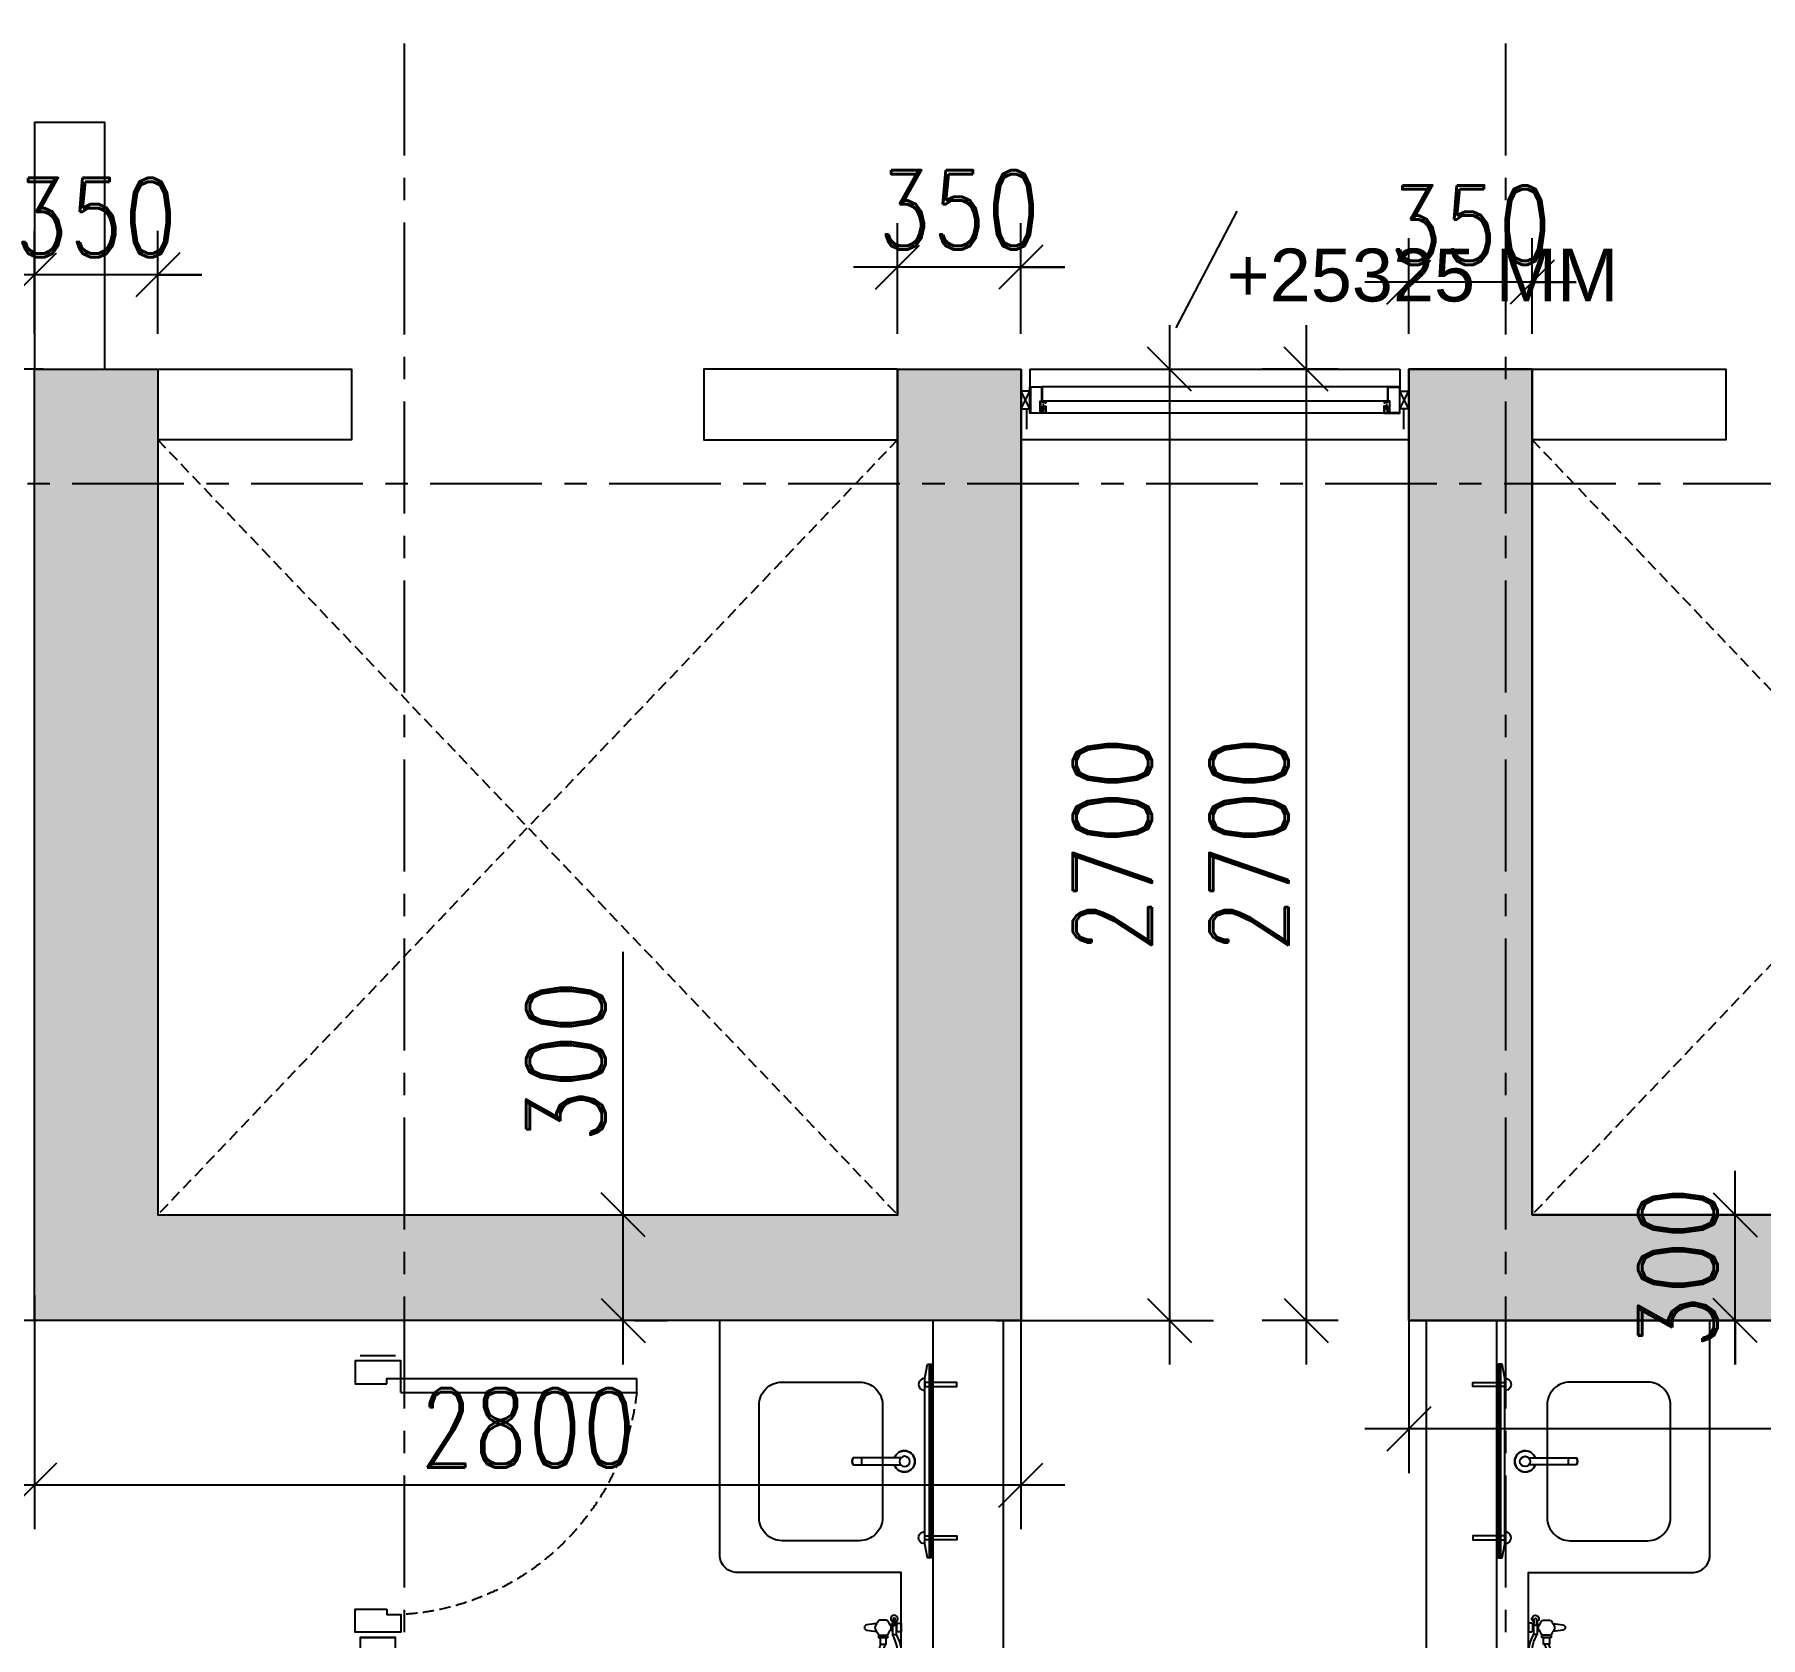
# Model space of a CAD drawing. Header units: millimetres. Extents: x 2061841 to 105821645, y -77612 to 48520811.
# Drawn here: x 105433097 to 105437996, y 48483101 to 48487650 of the extents above; entities that cross this region are included whole.
import ezdxf

# ---------------------------------------------------------------- set-up
doc = ezdxf.new("R2010")
doc.units = ezdxf.units.MM
doc.header["$LTSCALE"] = 10
doc.header["$MEASUREMENT"] = 0
doc.linetypes.add('xa_type A_Seventh floor plan$0$HIDDEN2', pattern=[4.7625, 3.175, -1.5875])
doc.linetypes.add('XR_type A_TYP_GRID$0$CENTER', pattern=[50.8, 31.75, -6.35, 6.35, -6.35])
for name, color, linetype in [('AS-COLS', 2, 'Continuous'), ('DIM', 8, 'Continuous'), ('S-OPENING', 6, 'Continuous'), ('xa_type A_Seventh floor plan$0$A-ANNO-SYMB', 215, 'Continuous'), ('xa_type A_Seventh floor plan$0$A-DOOR', 6, 'Continuous'), ('xa_type A_Seventh floor plan$0$A-ELEV-HIDN', 54, 'xa_type A_Seventh floor plan$0$HIDDEN2'), ('xa_type A_Seventh floor plan$0$A-GLAZ-FRAM', 74, 'Continuous'), ('xa_type A_Seventh floor plan$0$A-WALL', 3, 'Continuous'), ('xa_type A_Seventh floor plan$0$A-WALL-CILL', 140, 'Continuous'), ('xa_type A_Seventh floor plan$0$A-WALL-FNSH', 8, 'Continuous'), ('xa_type A_Seventh floor plan$0$AP-SANR-FIXT', 74, 'Continuous'), ('xa_type A_Seventh floor plan$0$AS-COLS', 2, 'Continuous'), ('xa_type A_Seventh floor plan$0$xb_type d_second fl_typ_fl$0$A-DOOR', 8, 'Continuous'), ('xa_type A_Seventh floor plan$0$xb_type d_second fl_typ_fl$0$A-WALL', 8, 'Continuous'), ('xa_type A_Seventh floor plan$0$xr_TDT02_Toilet_01_settingout$0$A-ELEV-FINE', 8, 'Continuous'), ('xa_type A_Seventh floor plan$0$xr_TDT02_Toilet_01_settingout$0$A-FLOR-LEVL', 200, 'Continuous'), ('XR_type A_TYP_COL$0$AS-COLS', 2, 'Continuous'), ('XR_type A_TYP_COL$0$AS-COLS-PATT', 253, 'Continuous'), ('XR_type A_TYP_GRID$0$AS-GRID', 24, 'XR_type A_TYP_GRID$0$CENTER')]:
    doc.layers.add(name, color=color, linetype=linetype)
doc.layers.add('S-STRCOL HATCH', color=33, linetype='Continuous', lineweight=9)
doc.layers.add('xa_type A_Seventh floor plan$0$A-SYMB_2', color=7, linetype='Continuous', true_color=0x0000fa)
doc.styles.add('200', font='romand.shx', dxfattribs={"width": 0.8, "height": 225})
doc.styles.add('xa_type A_Seventh floor plan$0$xr_building levels_Tower-A$0$Century', font='swiss.ttf')
doc.dimstyles.new('GR1', dxfattribs={"dimtxt": 225, "dimasz": 125, "dimexe": 125, "dimexo": 100, "dimgap": 50, "dimtad": 1, "dimdec": 0, "dimzin": 3, "dimdsep": 46, "dimtxsty": '200', "dimblk1": 'OBLIQUE', "dimblk2": 'OBLIQUE', "dimsah": 1, "dimcen": 0.0625, "dimdle": 125, "dimclrd": 3, "dimclre": 3, "dimclrt": 2, "dimadec": 0, "dimazin": 0, "dimtfac": 1, "dimtdec": 0, "dimtix": 1, "dimtmove": 0, "dimatfit": 3, "dimfxl": 1, "dimtolj": 1, "dimtzin": 0, "dimarcsym": 0})

# ---------------------------------------------------------------- blocks, each defined once
blk = doc.blocks.new('xa_type A_Seventh floor plan$0$xb_type d_second fl_typ_fl$0$Door frame 100wall')
blk.add_lwpolyline([(-80, 75), (-65, 75), (-65, 115), (-15, 115), (-15, -15), (-80, -15)], close=True)
at = {"layer": 'xa_type A_Seventh floor plan$0$xb_type d_second fl_typ_fl$0$A-WALL'}
blk.add_line((0, 0), (0, 100), dxfattribs=at)
blk = doc.blocks.new('xa_type A_Seventh floor plan$0$xb_type d_second fl_typ_fl$0$toilet door')
at = {"layer": 'xa_type A_Seventh floor plan$0$A-ELEV-HIDN'}
blk.add_arc((-1763.3, 7052.9), 711.1, 96.4703, 177.0071, dxfattribs=at)
at = {"layer": 'xa_type A_Seventh floor plan$0$xb_type d_second fl_typ_fl$0$A-DOOR'}
for p, q in [((-1843.4, 7090), (-1843.4, 7759.4)), ((-1843.4, 7759.4), (-1803.4, 7759.4)), ((-1803.4, 7090), (-1803.4, 7759.4)), ((-1843.4, 7090), (-1803.4, 7090))]:
    blk.add_line(p, q, dxfattribs=at)
at = {"layer": 'xa_type A_Seventh floor plan$0$xb_type d_second fl_typ_fl$0$A-DOOR', "xscale": -1}
blk.add_blockref('xa_type A_Seventh floor plan$0$xb_type d_second fl_typ_fl$0$Door frame 100wall', (-2538.4, 6975), dxfattribs=at)
at = {"layer": 'xa_type A_Seventh floor plan$0$xb_type d_second fl_typ_fl$0$A-DOOR'}
blk.add_blockref('xa_type A_Seventh floor plan$0$xb_type d_second fl_typ_fl$0$Door frame 100wall', (-1738.4, 6975), dxfattribs=at)
blk = doc.blocks.new('xa_type A_Seventh floor plan$0$Win clip')
for points in [[(14, 1.1), (14, 9), (17.6, 9), (17.6, 7.8), (18.8, 7.8), (18.8, 9), (20, 9), (20, 10.2), (0, 10.2), (0, 0), (3.4, 0), (3.4, -1.2), (2, -1.2), (2, -2.4), (4.6, -2.4), (4.6, 0), (16.8, 0), (16.8, -1.2), (15.4, -1.2), (15.4, -2.4), (18, -2.4), (18, 1.1)], [(1.2, 9), (12.7, 9), (12.7, 1.1), (1.2, 1.1)]]:
    blk.add_lwpolyline(points, close=True)
at = {"layer": 'Defpoints'}
blk.add_line((28, 2.7), (22, 2.7), dxfattribs=at)
blk = doc.blocks.new('*U310')
for p, q in [((70.2, 100), (1040, 100)), ((70.4, 65.3), (1040.2, 65.3)), ((60, 25), (1040, 25))]:
    blk.add_line(p, q)
at = {"color": 251}
for p, q in [((0, 87.5), (25, 87.5)), ((25, 87.5), (0, 37.5)), ((0, 87.5), (25, 37.5)), ((1100, 87.5), (1075, 87.5)), ((1075, 87.5), (1100, 37.5)), ((1100, 87.5), (1075, 37.5)), ((25, 37.5), (0, 37.5)), ((1075, 37.5), (1100, 37.5))]:
    blk.add_line(p, q, dxfattribs=at)
for points in [[(62.5, 70), (62.5, 66.5), (55, 66.5), (55, 85.2), (58.8, 85.2), (58.8, 83.6), (60, 83.6), (60, 88.3), (58.8, 88.3), (58.8, 86.6), (55, 86.6), (55, 98.7), (58.8, 98.7), (58.8, 97), (60, 97), (60, 100), (25, 100), (25, 25), (60, 25), (60, 65.3), (70, 65.3), (70, 70)], [(1037.5, 70), (1037.5, 66.5), (1045, 66.5), (1045, 85.2), (1041.2, 85.2), (1041.2, 83.6), (1040, 83.6), (1040, 88.3), (1041.2, 88.3), (1041.2, 86.6), (1045, 86.6), (1045, 98.7), (1041.2, 98.7), (1041.2, 97), (1040, 97), (1040, 100), (1075, 100), (1075, 25), (1040, 25), (1040, 65.3), (1030, 65.3), (1030, 70)], [(69, 69), (67.8, 69), (67.8, 70), (70, 70), (67.8, 70), (67.8, 69), (69, 69), (69, 66.5), (63.5, 66.5), (63.5, 69)], [(1031, 69), (1032.2, 69), (1032.2, 70), (1030, 70), (1032.2, 70), (1032.2, 69), (1031, 69), (1031, 66.5), (1036.5, 66.5), (1036.5, 69)]]:
    blk.add_lwpolyline(points)
for points in [[(58.8, 26.2), (26.2, 26.2), (26.2, 98.8), (53.8, 98.8), (53.8, 65.3), (58.8, 65.3)], [(1041.2, 26.2), (1073.8, 26.2), (1073.8, 98.8), (1046.2, 98.8), (1046.2, 65.3), (1041.2, 65.3)], [(64.7, 80), (64.7, 79), (63.5, 79), (64.7, 79), (64.7, 80), (62.5, 80)], [(1035.3, 80), (1035.3, 79), (1036.5, 79), (1035.3, 79), (1035.3, 80), (1037.5, 80)]]:
    blk.add_lwpolyline(points, close=True)
at = {"layer": 'xa_type A_Seventh floor plan$0$A-WALL-CILL'}
blk.add_line((1075, -25), (25, -25), dxfattribs=at)
blk.add_lwpolyline([(0, 145), (0, 175), (1100, 175), (1100, 145)], dxfattribs=at)
at = {"layer": 'xa_type A_Seventh floor plan$0$A-WALL-FNSH'}
for p, q in [((14.8, 87.5), (14.8, 145)), ((1085.2, 87.5), (1085.2, 145)), ((25, -25), (25, 35)), ((1075, -25), (1075, 35))]:
    blk.add_line(p, q, dxfattribs=at)
at = {"rotation": 270}
blk.add_blockref('xa_type A_Seventh floor plan$0$Win clip', (60, 100), dxfattribs=at)
at = {"xscale": -1, "rotation": 90}
blk.add_blockref('xa_type A_Seventh floor plan$0$Win clip', (1040, 100), dxfattribs=at)
blk = doc.blocks.new('xa_type A_Seventh floor plan$0$xr_TDT02_Toilet_01_settingout$0$wc')
at = {"layer": 'xa_type A_Seventh floor plan$0$AP-SANR-FIXT', "ltscale": 0.2}
for p, q in [((20461.6, 4689.7), (20497.7, 4689.7)), ((20461.7, 4678.8), (20497.7, 4678.8)), ((20486.6, 4691.9), (20469.3, 4691.9)), ((20469.3, 4678.8), (20469.3, 4671.7)), ((20486.6, 4678.8), (20486.6, 4672.2)), ((20740, 4462.3), (20740, 4536.7)), ((20741.2, 4537.9), (20815.6, 4537.9)), ((20816.8, 4536.7), (20816.8, 4462.3))]:
    blk.add_line(p, q, dxfattribs=at)
for points in [[(20469.3, 4689.7), (20469.3, 4691.9), (20465.8, 4695.5), (20465.8, 4703.5), (20490.1, 4703.5), (20490.1, 4695.5), (20486.6, 4691.9), (20486.6, 4689.7)], [(20497.2, 4639.2), (20506.1, 4639.2), (20506.1, 4665.8), (20497.2, 4665.8)]]:
    blk.add_lwpolyline(points, dxfattribs=at)
for points in [[(20525, 4659.1, 0.260106), (20587.7, 4657.6, 0.770876), (20584, 4691, 0.197727), (20497.7, 4678.8), (20497.7, 4689.7, -0.200316), (20586.3, 4699.5, -0.713234), (20592, 4647.6, -0.235015), (20525, 4646.8)], [(20467.4, 4634.4, 0.031577), (20470.4, 4606.4, 0.908601), (20485.5, 4606.4, 0.031024), (20488.5, 4633.9)]]:
    blk.add_lwpolyline(points, format="xyb", dxfattribs=at)
for points in [[(20471.3, 4681, 0.336902), (20471.3, 4687.4), (20453.3, 4687.4, 0.507062), (20453.3, 4681)], [(20457.1, 4643.7, 0.066607), (20460.1, 4638.4, -0.017063), (20475.3, 4629.7, 0.066607), (20481.4, 4629.7, -0.017063), (20496.6, 4638.4, 0.066607), (20499.7, 4643.7, -0.017063), (20499.7, 4661.3, 0.066607), (20496.6, 4666.6, -0.017063), (20481.4, 4675.3, 0.066607), (20475.3, 4675.3, -0.017063), (20460.1, 4666.6, 0.066607), (20457.1, 4661.3, -0.017063)]]:
    blk.add_lwpolyline(points, format="xyb", close=True, dxfattribs=at)
blk.add_lwpolyline([(20506.1, 4643.9), (20525, 4643.9), (20525, 4661.1), (20506.1, 4661.1)], close=True, dxfattribs=at)
for centre, radius, start, end in [((20411.1, 4679.4), 208.8, 338.0884, 6.7012), ((21291.6, 4686.1), 351.1, 177.1212, 195.1481), ((20453.3, 4684.2), 9.98, 18.8114, 341.3896), ((20776.2, 4470), 216, 35.1758, 142.488), ((21075.2, 4500.6), 481, 167.8985, 184.8456), ((20775.6, 4450.6), 144.6, 8.367, 173.1296), ((20541.5, 4502.1), 421.4, 354.2574, 12.6405), ((20815.6, 4536.7), 1.26, 0, 90), ((21011.6, 4496.9), 417.4, 185.0763, 222.3), ((20901.7, 4455.1), 270, 177.2824, 230.2951), ((20778.4, 4457.7), 38.7, 173.1877, 6.8123), ((20601, 4472.2), 317.7, 314.8694, 359.9106), ((20528.1, 4501.3), 434.7, 318.9211, 354.5507), ((20780, 4451.5), 247.7, 251.889, 287.8168), ((20778.1, 4490.2), 247.7, 258.6146, 280.9392)]:
    blk.add_arc(centre, radius, start, end, dxfattribs=at)
blk.add_rational_spline([(21005.4, 4703.3), (21005.4, 4679), (21005.4, 4654.7), (21005.4, 4646.2), (21005.4, 4637.7), (21078.3, 4622.9), (21151.3, 4637.6), (21151.3, 4646.1), (21151.3, 4654.6), (21151.3, 4678.9), (21151.3, 4703.3)], [1, 1, 1, 1, 1, 0.980198019802, 1, 1, 1, 1, 1], degree=2, knots=[0, 0, 0, 1, 1, 2, 2, 2.398675, 2.398675, 3.398675, 3.398675, 4.398675, 4.398675, 4.398675], dxfattribs=at)
at = {"layer": 'xa_type A_Seventh floor plan$0$AP-SANR-FIXT'}
blk.add_rational_spline([(21151.3, 4703.3), (21078.4, 4703.3), (21005.4, 4703.3), (21005.4, 4679), (21005.4, 4654.7), (21005.4, 4646.2), (21005.4, 4637.7), (21078.3, 4622.9), (21151.3, 4637.6), (21151.3, 4646.1), (21151.3, 4654.6), (21151.3, 4678.9), (21151.3, 4703.3)], [1, 1, 1, 1, 1, 1, 1, 0.980198019802, 1, 1, 1, 1, 1], degree=2, knots=[0, 0, 0, 1, 1, 2, 2, 3, 3, 3.398675, 3.398675, 4.398675, 4.398675, 5.398675, 5.398675, 5.398675], dxfattribs=at)
blk = doc.blocks.new('xa_type A_Seventh floor plan$0$xr_TDT02_Toilet_01_settingout$0$BASIN 600')
at = {"layer": 'xa_type A_Seventh floor plan$0$AP-SANR-FIXT', "ltscale": 0.2}
for p, q in [((28918.9, 6319.8), (29054.1, 6319.8)), ((28942.3, 6300.2), (28942.3, 6319.8)), ((29054.1, 6300.2), (28918.9, 6300.2))]:
    blk.add_line(p, q, dxfattribs=at)
at = {"layer": 'xa_type A_Seventh floor plan$0$AP-SANR-FIXT'}
for points in [[(29130, 6034), (29140, 6034), (29140, 6584), (29130, 6584), (29122, 6544), (29122, 6074), (29130, 6034)], [(29134, 6034), (29134, 6584)]]:
    blk.add_lwpolyline(points, dxfattribs=at)
at = {"layer": 'xa_type A_Seventh floor plan$0$AP-SANR-FIXT', "ltscale": 0.2}
blk.add_lwpolyline([(29002, 6319.8), (29002, 6470, 0.414214), (28937, 6535), (28717, 6535, 0.414214), (28652, 6470), (28652, 6150, 0.414214), (28717, 6085), (28937, 6085, 0.414214), (29002, 6150), (29002, 6300.2)], format="xyb", dxfattribs=at)
at = {"layer": 'xa_type A_Seventh floor plan$0$AP-SANR-FIXT'}
for points in [[(29002, 6300.2), (29002, 6470, 0.414214), (28937, 6535), (28717, 6535, 0.414214), (28652, 6470), (28652, 6150, 0.414214), (28717, 6085), (28937, 6085, 0.414214), (29002, 6150), (29002, 6300.2)], [(29122, 6544, -43.793788), (29122, 6544, 1.000509), (29122, 6509.2, -0.95535)], [(29122, 6074, 43.793788), (29122, 6074, -1.000509), (29122, 6108.8, 0.95535)]]:
    blk.add_lwpolyline(points, format="xyb", dxfattribs=at)
at = {"layer": 'xa_type A_Seventh floor plan$0$AP-SANR-FIXT', "elevation": 0}
for points in [[(29122, 6532.2), (29122, 6520.9), (29213, 6520.9), (29213, 6532.2)], [(29122, 6085.8), (29122, 6097.1), (29212.9, 6097.1), (29212.9, 6085.8)]]:
    blk.add_lwpolyline(points, close=True, dxfattribs=at)
at = {"layer": 'xa_type A_Seventh floor plan$0$AP-SANR-FIXT'}
blk.add_lwpolyline([(28918.9, 6319.8), (29035.6, 6319.8, -5.974225), (29035.6, 6300.2), (28918.9, 6300.2, -0.260855)], format="xyb", close=True, dxfattribs=at)
blk.add_circle((29064.8, 6310), 14.5, dxfattribs=at)
at = {"layer": 'xa_type A_Seventh floor plan$0$AP-SANR-FIXT', "ltscale": 0.2}
for centre, radius, start, end in [((28936.3, 6310), 20, 150.7599, 209.2401), ((29064, 6310), 30, 198.9249, 161.0751)]:
    blk.add_arc(centre, radius, start, end, dxfattribs=at)
blk = doc.blocks.new('_Oblique')
at = {"color": 0, "linetype": 'ByBlock', "lineweight": -2}
blk.add_line((-0.5, -0.5), (0.5, 0.5), dxfattribs=at)
blk = doc.blocks.new('*D377')
at = {"layer": 'Defpoints', "color": 0, "transparency": 16777216}
for p in [(16845.1, 5521.3), (14045.1, 5439.2), (14045.1, 4802.4)]:
    blk.add_point(p, dxfattribs=at)
at = {"layer": 'DIM', "color": 3, "lineweight": -2, "transparency": 16777216}
for p, q in [((16845.1, 5421.3), (16845.1, 4677.4)), ((14045.1, 5339.2), (14045.1, 4677.4)), ((16970.1, 4802.4), (13920.1, 4802.4))]:
    blk.add_line(p, q, dxfattribs=at)
at = {"layer": 'DIM', "color": 3, "linetype": 'ByBlock', "lineweight": -2, "transparency": 16777216, "xscale": 125, "yscale": 125, "zscale": 125, "rotation": 180}
blk.add_blockref('_Oblique', (14045.1, 4802.4), dxfattribs=at)
at = {"layer": 'DIM', "color": 3, "linetype": 'ByBlock', "lineweight": -2, "transparency": 16777216, "xscale": 125, "yscale": 125, "zscale": 125}
blk.add_blockref('_Oblique', (16845.1, 4802.4), dxfattribs=at)
at = {"layer": 'DIM', "color": 2, "transparency": 16777216, "insert": (15445.1, 4964.9), "char_height": 225, "attachment_point": 5, "style": '200'}
blk.add_mtext('\\A1;2800', dxfattribs=at)
blk = doc.blocks.new('*D378')
at = {"layer": 'Defpoints', "color": 0, "transparency": 16777216}
for p in [(13944.5, 7810.5), (13754.3, 5110.5), (13944.5, 5110.5)]:
    blk.add_point(p, dxfattribs=at)
at = {"layer": 'DIM', "color": 3, "lineweight": -2, "transparency": 16777216}
for p, q in [((13754.3, 7935.5), (13754.3, 4985.5)), ((13844.5, 7810.5), (13629.3, 7810.5)), ((13844.5, 5110.5), (13629.3, 5110.5))]:
    blk.add_line(p, q, dxfattribs=at)
at = {"layer": 'DIM', "color": 3, "linetype": 'ByBlock', "lineweight": -2, "transparency": 16777216, "xscale": 125, "yscale": 125, "zscale": 125}
for p, rotation in [((13754.3, 7810.5), 90), ((13754.3, 5110.5), 270)]:
    blk.add_blockref('_Oblique', p, dxfattribs=dict(at, rotation=rotation))
at = {"layer": 'DIM', "color": 2, "transparency": 16777216, "insert": (13591.8, 6460.5), "char_height": 225, "attachment_point": 5, "rotation": 90, "style": '200'}
blk.add_mtext('\\A1;2700', dxfattribs=at)
blk = doc.blocks.new('*D379')
at = {"layer": 'Defpoints', "color": 0, "transparency": 16777216}
for p in [(14045.1, 8056.9), (14045.1, 7810.5), (14395.1, 7810.5)]:
    blk.add_point(p, dxfattribs=at)
at = {"layer": 'DIM', "color": 3, "lineweight": -2, "transparency": 16777216}
for p, q in [((14045.1, 7910.5), (14045.1, 8181.9)), ((14395.1, 7910.5), (14395.1, 8181.9)), ((14520.1, 8056.9), (13920.1, 8056.9)), ((14045.1, 8056.9), (13920.1, 8056.9)), ((14395.1, 8056.9), (14520.1, 8056.9))]:
    blk.add_line(p, q, dxfattribs=at)
at = {"layer": 'DIM', "color": 3, "linetype": 'ByBlock', "lineweight": -2, "transparency": 16777216, "xscale": 125, "yscale": 125, "zscale": 125}
blk.add_blockref('_Oblique', (14045.1, 8056.9), dxfattribs=at)
at = {"layer": 'DIM', "color": 3, "linetype": 'ByBlock', "lineweight": -2, "transparency": 16777216, "xscale": 125, "yscale": 125, "zscale": 125, "rotation": 180}
blk.add_blockref('_Oblique', (14395.1, 8056.9), dxfattribs=at)
at = {"layer": 'DIM', "color": 2, "transparency": 16777216, "insert": (14220.1, 8219.4), "char_height": 225, "attachment_point": 5, "style": '200'}
blk.add_mtext('\\A1;350', dxfattribs=at)
blk = doc.blocks.new('*D380')
at = {"layer": 'Defpoints', "color": 0, "transparency": 16777216}
for p in [(12594.5, 8099.8), (12594.5, 7810.5), (12944.5, 7810.5)]:
    blk.add_point(p, dxfattribs=at)
at = {"layer": 'DIM', "color": 3, "lineweight": -2, "transparency": 16777216}
for p, q in [((12594.5, 7910.5), (12594.5, 8224.8)), ((12944.5, 7910.5), (12944.5, 8224.8)), ((13069.5, 8099.8), (12469.5, 8099.8)), ((12594.5, 8099.8), (12469.5, 8099.8)), ((12944.5, 8099.8), (13069.5, 8099.8))]:
    blk.add_line(p, q, dxfattribs=at)
at = {"layer": 'DIM', "color": 3, "linetype": 'ByBlock', "lineweight": -2, "transparency": 16777216, "xscale": 125, "yscale": 125, "zscale": 125}
blk.add_blockref('_Oblique', (12594.5, 8099.8), dxfattribs=at)
at = {"layer": 'DIM', "color": 3, "linetype": 'ByBlock', "lineweight": -2, "transparency": 16777216, "xscale": 125, "yscale": 125, "zscale": 125, "rotation": 180}
blk.add_blockref('_Oblique', (12944.5, 8099.8), dxfattribs=at)
at = {"layer": 'DIM', "color": 2, "transparency": 16777216, "insert": (12769.5, 8262.3), "char_height": 225, "attachment_point": 5, "style": '200'}
blk.add_mtext('\\A1;350', dxfattribs=at)
blk = doc.blocks.new('*D381')
at = {"layer": 'Defpoints', "color": 0, "transparency": 16777216}
for p in [(12944.5, 7810.5), (12774.1, 5110.5), (13366.4, 5110.5)]:
    blk.add_point(p, dxfattribs=at)
at = {"layer": 'DIM', "color": 3, "lineweight": -2, "transparency": 16777216}
for p, q in [((13366.4, 7935.5), (13366.4, 4985.5)), ((13044.5, 7810.5), (13491.4, 7810.5)), ((12874.1, 5110.5), (13491.4, 5110.5))]:
    blk.add_line(p, q, dxfattribs=at)
at = {"layer": 'DIM', "color": 3, "linetype": 'ByBlock', "lineweight": -2, "transparency": 16777216, "xscale": 125, "yscale": 125, "zscale": 125}
for p, rotation in [((13366.4, 7810.5), 90), ((13366.4, 5110.5), 270)]:
    blk.add_blockref('_Oblique', p, dxfattribs=dict(at, rotation=rotation))
at = {"layer": 'DIM', "color": 2, "transparency": 16777216, "insert": (13203.9, 6460.5), "char_height": 225, "attachment_point": 5, "rotation": 90, "style": '200'}
blk.add_mtext('\\A1;2700', dxfattribs=at)
blk = doc.blocks.new('*D382')
at = {"layer": 'Defpoints', "color": 0, "transparency": 16777216}
for p in [(10144.5, 8078.2), (10144.5, 7810.5), (10494.5, 7810.5)]:
    blk.add_point(p, dxfattribs=at)
at = {"layer": 'DIM', "color": 3, "lineweight": -2, "transparency": 16777216}
for p, q in [((10144.5, 7910.5), (10144.5, 8203.2)), ((10494.5, 7910.5), (10494.5, 8203.2)), ((10619.5, 8078.2), (10019.5, 8078.2)), ((10144.5, 8078.2), (10019.5, 8078.2)), ((10494.5, 8078.2), (10619.5, 8078.2))]:
    blk.add_line(p, q, dxfattribs=at)
at = {"layer": 'DIM', "color": 3, "linetype": 'ByBlock', "lineweight": -2, "transparency": 16777216, "xscale": 125, "yscale": 125, "zscale": 125}
blk.add_blockref('_Oblique', (10144.5, 8078.2), dxfattribs=at)
at = {"layer": 'DIM', "color": 3, "linetype": 'ByBlock', "lineweight": -2, "transparency": 16777216, "xscale": 125, "yscale": 125, "zscale": 125, "rotation": 180}
blk.add_blockref('_Oblique', (10494.5, 8078.2), dxfattribs=at)
at = {"layer": 'DIM', "color": 2, "transparency": 16777216, "insert": (10319.5, 8240.7), "char_height": 225, "attachment_point": 5, "style": '200'}
blk.add_mtext('\\A1;350', dxfattribs=at)
blk = doc.blocks.new('*D383')
at = {"layer": 'Defpoints', "color": 0, "transparency": 16777216}
for p in [(10269.5, 7810.5), (9824.7, 5110.5), (10348.8, 5110.5)]:
    blk.add_point(p, dxfattribs=at)
at = {"layer": 'DIM', "color": 3, "lineweight": -2, "transparency": 16777216}
for p, q in [((9824.7, 7935.5), (9824.7, 4985.5)), ((10169.5, 7810.5), (9699.7, 7810.5)), ((10248.8, 5110.5), (9699.7, 5110.5))]:
    blk.add_line(p, q, dxfattribs=at)
at = {"layer": 'DIM', "color": 3, "linetype": 'ByBlock', "lineweight": -2, "transparency": 16777216, "xscale": 125, "yscale": 125, "zscale": 125}
for p, rotation in [((9824.7, 7810.5), 90), ((9824.7, 5110.5), 270)]:
    blk.add_blockref('_Oblique', p, dxfattribs=dict(at, rotation=rotation))
at = {"layer": 'DIM', "color": 2, "transparency": 16777216, "insert": (9662.2, 6460.5), "char_height": 225, "attachment_point": 5, "rotation": 90, "style": '200'}
blk.add_mtext('\\A1;2700', dxfattribs=at)
blk = doc.blocks.new('*D452')
at = {"layer": 'Defpoints', "color": 0, "transparency": 16777216}
for p in [(12944.5, 5364.3), (10144.5, 5282.2), (10144.5, 4642.8)]:
    blk.add_point(p, dxfattribs=at)
at = {"layer": 'DIM', "color": 3, "lineweight": -2, "transparency": 16777216}
for p, q in [((12944.5, 5264.3), (12944.5, 4517.8)), ((10144.5, 5182.2), (10144.5, 4517.8)), ((13069.5, 4642.8), (10019.5, 4642.8))]:
    blk.add_line(p, q, dxfattribs=at)
at = {"layer": 'DIM', "color": 3, "linetype": 'ByBlock', "lineweight": -2, "transparency": 16777216, "xscale": 125, "yscale": 125, "zscale": 125, "rotation": 180}
blk.add_blockref('_Oblique', (10144.5, 4642.8), dxfattribs=at)
at = {"layer": 'DIM', "color": 3, "linetype": 'ByBlock', "lineweight": -2, "transparency": 16777216, "xscale": 125, "yscale": 125, "zscale": 125}
blk.add_blockref('_Oblique', (12944.5, 4642.8), dxfattribs=at)
at = {"layer": 'DIM', "color": 2, "transparency": 16777216, "insert": (11544.5, 4805.3), "char_height": 225, "attachment_point": 5, "style": '200'}
blk.add_mtext('\\A1;2800', dxfattribs=at)
blk = doc.blocks.new('*D485')
at = {"layer": 'AS-COLS', "color": 3, "lineweight": -2, "transparency": 16777216}
for p, q in [((11815.3, 5410.5), (11815.3, 6156.2)), ((11815.3, 4985.5), (11815.3, 5535.5)), ((11848.1, 5410.5), (11940.3, 5410.5)), ((11848.1, 5110.5), (11940.3, 5110.5))]:
    blk.add_line(p, q, dxfattribs=at)
at = {"layer": 'Defpoints', "color": 0, "transparency": 16777216}
for p in [(11748.1, 5410.5), (11815.3, 5410.5), (11748.1, 5110.5)]:
    blk.add_point(p, dxfattribs=at)
at = {"layer": 'AS-COLS', "color": 3, "linetype": 'ByBlock', "lineweight": -2, "transparency": 16777216, "xscale": 125, "yscale": 125, "zscale": 125}
for p, rotation in [((11815.3, 5410.5), 90), ((11815.3, 5110.5), 270)]:
    blk.add_blockref('_Oblique', p, dxfattribs=dict(at, rotation=rotation))
at = {"layer": 'AS-COLS', "color": 2, "transparency": 16777216, "insert": (11652.8, 5845.8), "char_height": 225, "attachment_point": 5, "rotation": 90, "style": '200'}
blk.add_mtext('\\A1;300', dxfattribs=at)
blk = doc.blocks.new('*D486')
at = {"layer": 'AS-COLS', "color": 3, "lineweight": -2, "transparency": 16777216}
for p, q in [((14971.7, 4985.5), (14971.7, 5535.5)), ((14971.7, 5410.5), (14971.7, 5535.5)), ((14878.4, 5410.5), (14846.7, 5410.5)), ((14878.4, 5110.5), (14846.7, 5110.5)), ((14971.7, 5110.5), (14971.7, 4985.5))]:
    blk.add_line(p, q, dxfattribs=at)
at = {"layer": 'Defpoints', "color": 0, "transparency": 16777216}
for p in [(14971.7, 5410.5), (14978.4, 5410.5), (14978.4, 5110.5)]:
    blk.add_point(p, dxfattribs=at)
at = {"layer": 'AS-COLS', "color": 3, "linetype": 'ByBlock', "lineweight": -2, "transparency": 16777216, "xscale": 125, "yscale": 125, "zscale": 125}
for p, rotation in [((14971.7, 5410.5), 270), ((14971.7, 5110.5), 90)]:
    blk.add_blockref('_Oblique', p, dxfattribs=dict(at, rotation=rotation))
at = {"layer": 'AS-COLS', "color": 2, "transparency": 16777216, "insert": (14809.2, 5260.5), "char_height": 225, "attachment_point": 5, "rotation": 90, "style": '200'}
blk.add_mtext('\\A1;300', dxfattribs=at)
blk = doc.blocks.new('G$CDE8A9FAD')
at = {"layer": 'S-STRCOL HATCH'}
h = blk.add_hatch(color=256, dxfattribs=at)
h.dxf.hatch_style = 1
h.paths.add_polyline_path([(12944.5, 7810.5), (12944.5, 5110.5), (10144.5, 5110.5), (10144.5, 7810.5), (10494.5, 7810.5), (10494.5, 5410.5), (12594.5, 5410.5), (12594.5, 7810.5)])
h = blk.add_hatch(color=256, dxfattribs=at)
h.dxf.hatch_style = 1
h.paths.add_polyline_path([(16845.1, 7810.5), (16845.1, 5110.5), (14045.1, 5110.5), (14045.1, 7810.5), (14395.1, 7810.5), (14395.1, 5410.5), (16495.1, 5410.5), (16495.1, 7810.5)])
at = {"layer": 'AS-COLS', "color": 1, "elevation": 0}
for points in [[(12944.5, 7810.5), (12944.5, 5110.5), (10144.5, 5110.5), (10144.5, 7810.5), (10494.5, 7810.5), (10494.5, 5410.5), (12594.5, 5410.5), (12594.5, 7810.5)], [(16845.1, 7810.5), (16845.1, 5110.5), (14045.1, 5110.5), (14045.1, 7810.5), (14395.1, 7810.5), (14395.1, 5410.5), (16495.1, 5410.5), (16495.1, 7810.5)]]:
    blk.add_lwpolyline(points, close=True, dxfattribs=at)
at = {"layer": 'AS-COLS', "color": 6}
dim = blk.add_linear_dim(base=(11815.3, 5410.5), p1=(11748.1, 5110.5), p2=(11748.1, 5410.5), angle=90, dimstyle='GR1', dxfattribs=at)
dim.commit()
dim.dimension.update_dxf_attribs({"geometry": '*D485', "text_midpoint": (11815.3, 5845.8), "dimtype": 128})
dim = blk.add_linear_dim(base=(14971.7, 5410.5), p1=(14978.4, 5110.5), p2=(14978.4, 5410.5), angle=90, dimstyle='GR1', dxfattribs=at)
dim.commit()
dim.dimension.update_dxf_attribs({"geometry": '*D486', "text_midpoint": (14809.2, 5260.5)})
at = {"layer": 'DIM'}
for base, p1, p2, picture, middle in [((10144.5, 8078.2, 0), (10494.5, 7810.5), (10144.5, 7810.5), '*D382', (10319.5, 8240.7, 0)), ((12594.5, 8099.8, 0), (12944.5, 7810.5), (12594.5, 7810.5), '*D380', (12769.5, 8262.3, 0)), ((14045.1, 8056.9, 0), (14395.1, 7810.5), (14045.1, 7810.5), '*D379', (14220.1, 8219.4, 0)), ((14045.1, 4802.4, 0), (16845.1, 5521.3), (14045.1, 5439.2), '*D377', (15445.1, 4964.9, 0)), ((10144.5, 4642.8), (12944.5, 5364.3, 0), (10144.5, 5282.2, 0), '*D452', (11544.5, 4805.3))]:
    dim = blk.add_linear_dim(base=base, p1=p1, p2=p2, dimstyle='GR1', dxfattribs=at)
    dim.commit()
    dim.dimension.update_dxf_attribs({"geometry": picture, "text_midpoint": middle})
for base, p1, p2, picture, middle in [((9824.7, 5110.5, 0), (10269.5, 7810.5), (10348.8, 5110.5), '*D383', (9662.2, 6460.5, 0)), ((13366.4, 5110.5, 0), (12944.5, 7810.5), (12774.1, 5110.5), '*D381', (13203.9, 6460.5, 0)), ((13754.3, 5110.5, 0), (13944.5, 7810.5), (13944.5, 5110.5), '*D378', (13591.8, 6460.5, 0))]:
    dim = blk.add_linear_dim(base=base, p1=p1, p2=p2, angle=90, dimstyle='GR1', dxfattribs=at)
    dim.commit()
    dim.dimension.update_dxf_attribs({"geometry": picture, "text_midpoint": middle})
blk = doc.blocks.new('TOWER-A TYPICAL FLOOR FRAMING PLAN N')
at = {"layer": 'XR_type A_TYP_COL$0$AS-COLS-PATT'}
h = blk.add_hatch(color=256, dxfattribs=at)
h.dxf.hatch_style = 1
h.paths.add_polyline_path([(102672897.5, 48584714.7), (102672897.5, 48582014.7), (102670097.5, 48582014.7), (102670097.5, 48584714.7), (102670447.5, 48584714.7), (102670447.5, 48582314.7), (102672547.5, 48582314.7), (102672547.5, 48584714.7)])
h = blk.add_hatch(color=256, dxfattribs=at)
h.dxf.hatch_style = 1
h.paths.add_polyline_path([(102673997.5, 48584714.7), (102673997.5, 48582014.7), (102676797.5, 48582014.7), (102676797.5, 48584714.7), (102676447.5, 48584714.7), (102676447.5, 48582314.7), (102674347.5, 48582314.7), (102674347.5, 48584714.7)])
at = {"layer": 'xa_type A_Seventh floor plan$0$A-ANNO-SYMB'}
blk.add_line((102673509.1, 48585163.4, 0), (102673336, 48584832.1, 0), dxfattribs=at)
at = {"layer": 'xa_type A_Seventh floor plan$0$A-ELEV-HIDN'}
for p, q in [((102672546.8, 48584514.7), (102670446.8, 48582314.7)), ((102670446.8, 48584514.7), (102672546.8, 48582314.7)), ((102674347.4, 48584514.7), (102676447.4, 48582314.7)), ((102676447.4, 48584514.7), (102674347.4, 48582314.7))]:
    blk.add_line(p, q, dxfattribs=at)
at = {"layer": 'xa_type A_Seventh floor plan$0$A-WALL', "elevation": 0}
for points in [[(102672646.8, 48582015.3), (102672646.8, 48579915)], [(102672846.8, 48582015.3), (102672846.8, 48579915)], [(102674046.8, 48582015.3), (102674046.8, 48579915)], [(102674246.8, 48582015.3), (102674246.8, 48579915)]]:
    blk.add_lwpolyline(points, dxfattribs=at)
blk.add_lwpolyline([(102669671.9, 48577590.1), (102669671.9, 48578315), (102669471.9, 48578315), (102669471.9, 48577390.1), (102671221.8, 48577390.1), (102671221.8, 48579565.6), (102671121.8, 48579565.6), (102671121.8, 48581115.3), (102671021.8, 48581115.3), (102671021.8, 48577590.1)], close=True, dxfattribs=at)
at = {"layer": 'xa_type A_Seventh floor plan$0$AS-COLS', "elevation": 0}
for points in [[(102670296.8, 48584714.7), (102670296.8, 48585414.7), (102670096.8, 48585414.7), (102670096.8, 48584714.7), (102669196.8, 48584714.7), (102669196.8, 48585414.7), (102667971.7, 48585414.7)], [(102670446.8, 48584714.7), (102670996.8, 48584714.7), (102670996.8, 48584514.7), (102670446.8, 48584514.7)], [(102672546.8, 48584714.7), (102671996.8, 48584714.7), (102671996.8, 48584514.7), (102672546.8, 48584514.7)], [(102674347.4, 48584714.7), (102674897.4, 48584714.7), (102674897.4, 48584514.7), (102674347.4, 48584514.7)]]:
    blk.add_lwpolyline(points, dxfattribs=at)
at = {"layer": 'xa_type A_Seventh floor plan$0$xr_TDT02_Toilet_01_settingout$0$A-FLOR-LEVL', "elevation": 0}
for points in [[(102672556.8, 48580415.3), (102672556.8, 48581299.3), (102672092.3, 48581299.3, -0.414214), (102672042.3, 48581349.3), (102672042.3, 48582015.3)], [(102674337.4, 48580415.3), (102674337.4, 48581299.3), (102674801.9, 48581299.3, 0.414214), (102674851.9, 48581349.3), (102674851.9, 48582015.3)]]:
    blk.add_lwpolyline(points, format="xyb", dxfattribs=at)
at = {"layer": 'XR_type A_TYP_COL$0$AS-COLS', "elevation": 0}
for points in [[(102672897.5, 48584714.7), (102672897.5, 48582014.7), (102670097.5, 48582014.7), (102670097.5, 48584714.7), (102670447.5, 48584714.7), (102670447.5, 48582314.7), (102672547.5, 48582314.7), (102672547.5, 48584714.7)], [(102673997.5, 48584714.7), (102673997.5, 48582014.7), (102676797.5, 48582014.7), (102676797.5, 48584714.7), (102676447.5, 48584714.7), (102676447.5, 48582314.7), (102674347.5, 48582314.7), (102674347.5, 48584714.7)]]:
    blk.add_lwpolyline(points, close=True, dxfattribs=at)
at = {"layer": 'XR_type A_TYP_GRID$0$AS-GRID'}
for p, q in [((102671146.7, 48610531), (102671146.7, 48574150.4)), ((102674271.9, 48610531), (102674271.9, 48574150.4)), ((102691349.4, 48584389.7), (102655331.9, 48584389.7))]:
    blk.add_line(p, q, dxfattribs=at)
at = {"layer": 'AS-COLS', "color": 6}
blk.add_blockref('G$CDE8A9FAD', (102659952.3, 48576904.6), dxfattribs=at)
at = {"layer": 'xa_type A_Seventh floor plan$0$A-DOOR', "xscale": -1, "rotation": 270}
blk.add_blockref('xa_type A_Seventh floor plan$0$xb_type d_second fl_typ_fl$0$toilet door', (102664046.8, 48583653.7), dxfattribs=at)
at = {"layer": 'xa_type A_Seventh floor plan$0$A-GLAZ-FRAM', "rotation": 179.9968149912646}
blk.add_blockref('*U310', (102673997.4, 48584689.6), dxfattribs=at)
at = {"layer": 'xa_type A_Seventh floor plan$0$xr_TDT02_Toilet_01_settingout$0$A-ELEV-FINE', "xscale": -1, "rotation": 180}
blk.add_blockref('xa_type A_Seventh floor plan$0$xr_TDT02_Toilet_01_settingout$0$BASIN 600', (102643501.9, 48587925), dxfattribs=at)
at = {"layer": 'xa_type A_Seventh floor plan$0$xr_TDT02_Toilet_01_settingout$0$A-ELEV-FINE', "rotation": 180}
blk.add_blockref('xa_type A_Seventh floor plan$0$xr_TDT02_Toilet_01_settingout$0$BASIN 600', (102703392.3, 48587925), dxfattribs=at)
at = {"layer": 'xa_type A_Seventh floor plan$0$xr_TDT02_Toilet_01_settingout$0$A-ELEV-FINE', "linetype": 'Continuous', "rotation": 270}
blk.add_blockref('xa_type A_Seventh floor plan$0$xr_TDT02_Toilet_01_settingout$0$wc', (102667853, 48601621.5), dxfattribs=at)
at = {"layer": 'xa_type A_Seventh floor plan$0$xr_TDT02_Toilet_01_settingout$0$A-ELEV-FINE', "linetype": 'Continuous', "xscale": -1, "rotation": 89.99999999999994}
blk.add_blockref('xa_type A_Seventh floor plan$0$xr_TDT02_Toilet_01_settingout$0$wc', (102679041.1, 48601621.5), dxfattribs=at)
at = {"layer": 'xa_type A_Seventh floor plan$0$A-SYMB_2', "insert": (102673480.6, 48585057.1, 0), "char_height": 150, "width": 2746.857, "attachment_point": 1, "style": 'xa_type A_Seventh floor plan$0$xr_building levels_Tower-A$0$Century'}
blk.add_mtext('+25325 MM ', dxfattribs=at)

msp = doc.modelspace()

# ---------------------------------------------------------------- block references
at = {"layer": 'S-OPENING'}
msp.add_blockref('TOWER-A TYPICAL FLOOR FRAMING PLAN N', (2763000.3, -98014.7), dxfattribs=at)

doc.saveas('drawing.dxf')
